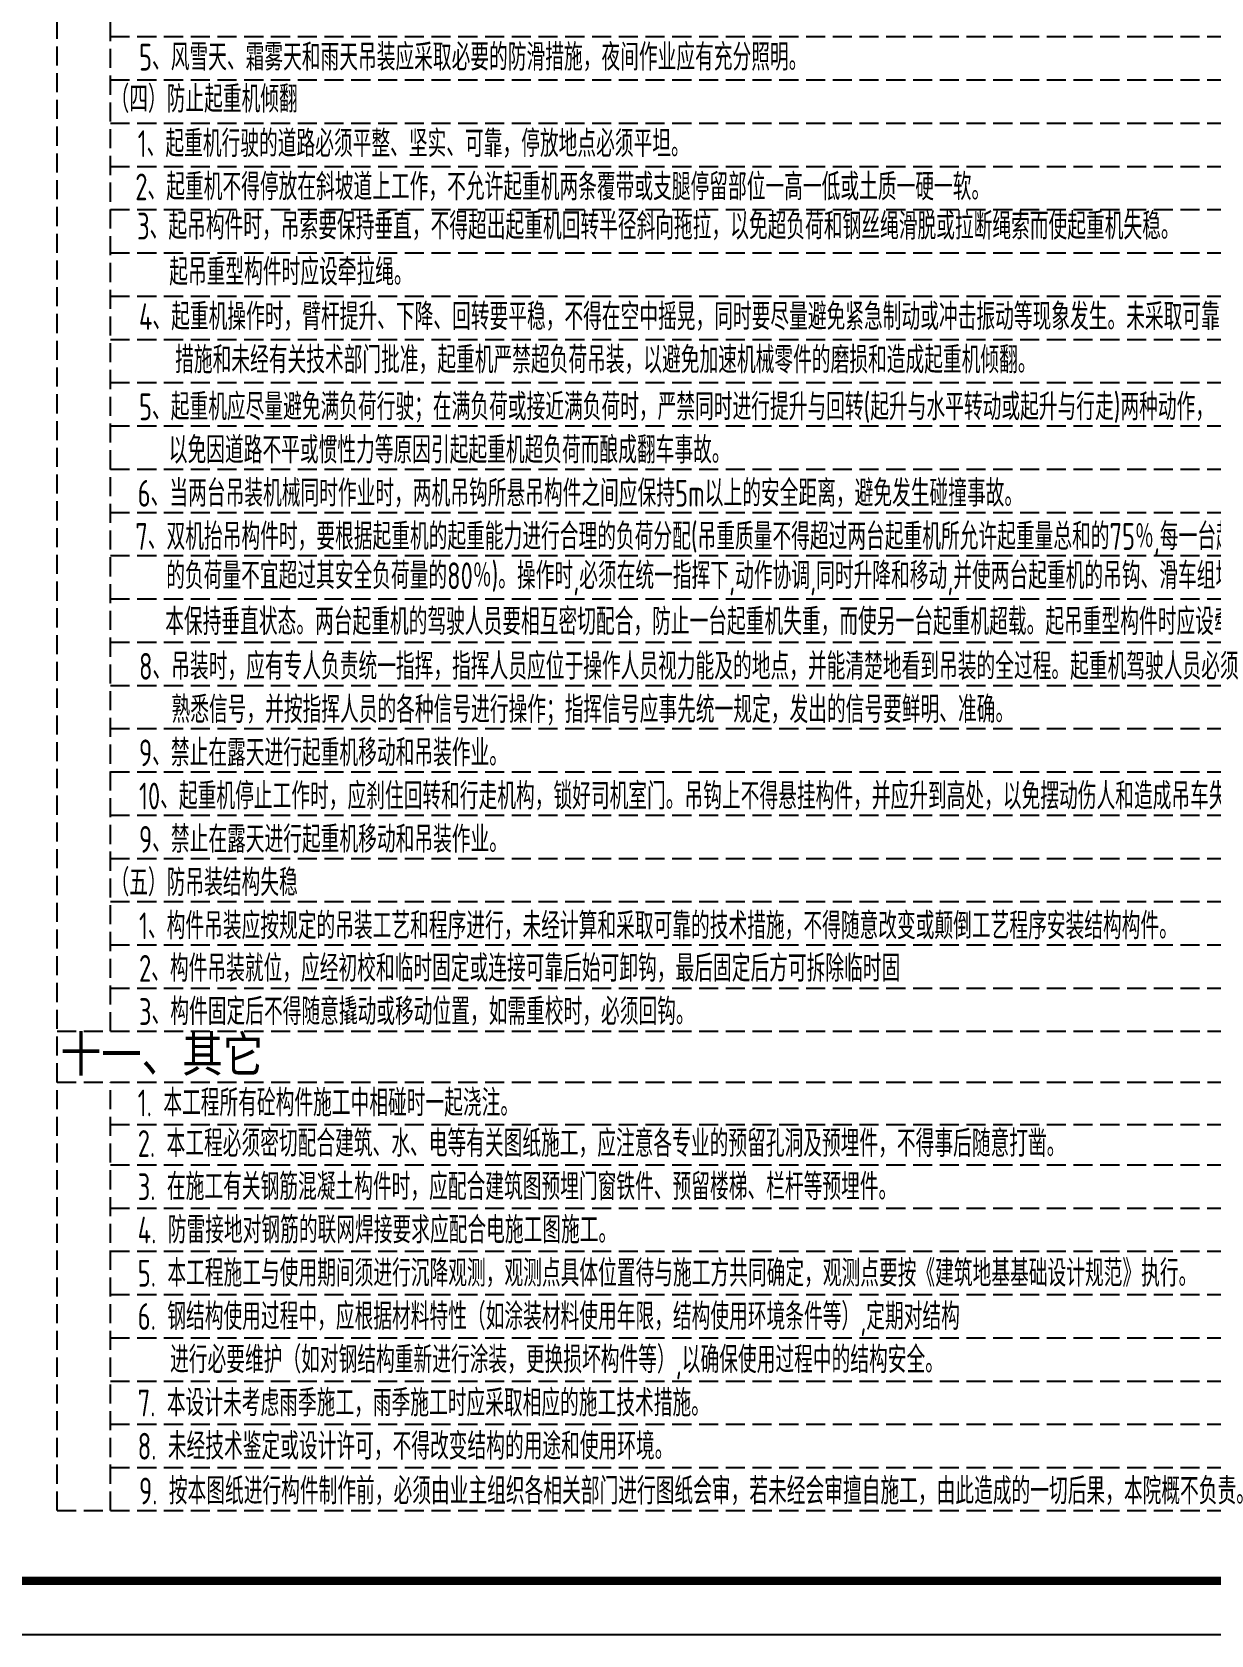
# Model space of a CAD drawing. Extents: x -33967 to 1773478, y -1022458 to -784650.
# Drawn here: x 96438 to 111862, y -967891 to -946927 of the extents above; entities that cross this region are included whole.
import ezdxf

# ---------------------------------------------------------------- set-up
doc = ezdxf.new("R2010")
doc.units = 0
doc.header["$LTSCALE"] = 1000
doc.header["$MEASUREMENT"] = 0
doc.linetypes.add('DASH', pattern=[0.35, 0.25, -0.1])
for name, color, linetype in [('NUM', 7, 'Continuous'), ('PUB_TITLE', 4, 'Continuous'), ('TEXT', 7, 'Continuous'), ('填充', 251, 'Continuous')]:
    doc.layers.add(name, color=color, linetype=linetype)
doc.styles.add('TSSD_Norm', font='tssdeng.shx', dxfattribs={"bigfont": 'hztxt.shx'})

msp = doc.modelspace()

# ---------------------------------------------------------------- linework, layer by layer
at = {"layer": 'PUB_TITLE'}
msp.add_lwpolyline([(60295.4, -925891.4), (119760, -925891.4), (119760, -967891.4), (60295.4, -967891.4)], close=True, dxfattribs=at)
at = {"layer": 'PUB_TITLE', "const_width": 106.1}
msp.add_lwpolyline([(62063.1, -967184.3), (62063.1, -926598.5), (119052.9, -926598.5), (119052.9, -967184.3)], close=True, dxfattribs=at)
at = {"layer": '填充', "linetype": 'DASH'}
for p, q in [((96764.8, -966264.2), (96764.8, -929792.2)), ((97464.3, -959996.7), (97464.3, -936188.2)), ((97464.3, -946986.6), (113018.1, -946986.6)), ((97464.3, -947552.3), (113018.1, -947552.3)), ((97464.3, -948117.9), (113018.1, -948117.9)), ((97464.3, -948683.6), (113018.1, -948683.6)), ((97464.3, -949249.2), (113018.1, -949249.2)), ((97464.3, -949814.9), (113018.1, -949814.9)), ((97464.3, -950380.6), (113018.1, -950380.6)), ((97464.3, -950946.2), (113018.1, -950946.2)), ((97464.3, -951511.9), (113018.1, -951511.9)), ((97464.3, -952077.5), (113018.1, -952077.5)), ((97464.3, -952643.2), (113018.1, -952643.2)), ((97464.3, -953208.8), (113018.1, -953208.8)), ((97464.3, -953774.5), (113018.1, -953774.5)), ((97464.3, -954340.1), (113018.1, -954340.1)), ((97464.3, -954905.8), (113018.1, -954905.8)), ((97464.3, -955471.5), (113018.1, -955471.5)), ((97464.3, -956037.1), (113018.1, -956037.1)), ((97464.3, -956602.8), (113018.1, -956602.8)), ((97464.3, -957168.4), (113018.1, -957168.4)), ((97464.3, -957734.1), (113018.1, -957734.1)), ((97464.3, -958299.7), (113018.1, -958299.7)), ((97464.3, -958865.4), (113018.1, -958865.4)), ((97464.3, -959431.1), (113018.1, -959431.1)), ((96764.8, -959996.7), (113018.1, -959996.7)), ((96764.8, -960661.3), (113018.1, -960661.3)), ((97464.3, -966264.2), (97464.3, -960661.3)), ((97464.3, -961214.4), (113018.1, -961214.4)), ((97464.3, -961742.3), (113018.1, -961742.3)), ((97464.3, -961742.3), (113018.1, -961742.3)), ((97464.3, -962307.9), (113018.1, -962307.9)), ((97464.3, -962873.6), (113018.1, -962873.6)), ((97464.3, -963439.2), (113018.1, -963439.2)), ((97464.3, -964004.9), (113018.1, -964004.9)), ((97464.3, -964570.5), (113018.1, -964570.5)), ((97464.3, -965136.2), (113018.1, -965136.2)), ((97464.3, -965701.8), (113018.1, -965701.8)), ((96764.8, -966264.2), (113018.1, -966264.2)), ((97464.3, -966264.2), (113018.1, -966264.2))]:
    msp.add_line(p, q, dxfattribs=at)

# ---------------------------------------------------------------- texts
at = {"layer": 'NUM', "style": 'TSSD_Norm', "width": 0.7}
for s, p in [('5、风雪天、霜雾天和雨天吊装应采取必要的防滑措施，夜间作业应有充分照明。', (97837.6, -947431.1)), ('（四）防止起重机倾翻', (97464.3, -947979.7)), ('1、起重机行驶的道路必须平整、坚实、可靠，停放地点必须平坦。', (97820.8, -948562.1)), ('2、起重机不得停放在斜坡道上工作，不允许起重机两条覆带或支腿停留部位一高一低或土质一硬一软。', (97789, -949127.1)), ('3、起吊构件时，吊索要保持垂直，不得超出起重机回转半径斜向拖拉，以免超负荷和钢丝绳滑脱或拉断绳索而使起重机失稳。', (97812.7, -949640.6)), ('起吊重型构件时应设牵拉绳。', (98233, -950241)), ('4、起重机操作时，臂杆提升、下降、回转要平稳，不得在空中摇晃，同时要尽量避免紧急制动或冲击振动等现象发生。未采取可靠的技术', (97837.6, -950825.1)), ('措施和未经有关技术部门批准，起重机严禁超负荷吊装，以避免加速机械零件的磨损和造成起重机倾翻。', (98310.3, -951390.7)), ('5、起重机应尽量避免满负荷行驶；在满负荷或接近满负荷时，严禁同时进行提升与回转(起升与水平转动或起升与行走)两种动作，', (97837.6, -952004.1)), ('以免因道路不平或惯性力等原因引起起重机超负荷而酿成翻车事故。', (98227.2, -952569.7)), ('6、当两台吊装机械同时作业时，两机吊钩所悬吊构件之间应保持5m以上的安全距离，避免发生碰撞事故。', (97820.8, -953135)), ('7、双机抬吊构件时，要根据起重机的起重能力进行合理的负荷分配(吊重质量不得超过两台起重机所允许起重量总和的75％,每一台起重机', (97789, -953700.1)), ('的负荷量不宜超过其安全负荷量的80％)。操作时,必须在统一指挥下,动作协调,同时升降和移动,并使两台起重机的吊钩、滑车组均应基', (98193.7, -954213.5)), ('本保持垂直状态。两台起重机的驾驶人员要相互密切配合，防止一台起重机失重，而使另一台起重机超载。起吊重型构件时应设牵拉绳。', (98180.3, -954813.9)), ('8、吊装时，应有专人负责统一指挥，指挥人员应位于操作人员视力能及的地点，并能清楚地看到吊装的全过程。起重机驾驶人员必须', (97837.6, -955398)), ('熟悉信号，并按指挥人员的各种信号进行操作；指挥信号应事先统一规定，发出的信号要鲜明、准确。', (98262.6, -955963.7)), ('9、禁止在露天进行起重机移动和吊装作业。', (97837.6, -956529.3)), ('10、起重机停止工作时，应刹住回转和行走机构，锁好司机室门。吊钩上不得悬挂构件，并应升到高处，以免摆动伤人和造成吊车失稳。', (97837.6, -957095)), ('9、禁止在露天进行起重机移动和吊装作业。', (97837.6, -957660.7)), ('（五）防吊装结构失稳', (97464.3, -958226.3)), ('1、构件吊装应按规定的吊装工艺和程序进行，未经计算和采取可靠的技术措施，不得随意改变或颠倒工艺程序安装结构构件。', (97837.6, -958792)), ('2、构件吊装就位，应经初校和临时固定或连接可靠后始可卸钩，最后固定后方可拆除临时固', (97837.6, -959348.1)), ('3、构件固定后不得随意撬动或移动位置，如需重校时，必须回钩。', (97837.6, -959913.8)), ('1. 本工程所有砼构件施工中相碰时一起浇注。', (97820.8, -961108.4)), ('2. 本工程必须密切配合建筑、水、电等有关图纸施工，应注意各专业的预留孔洞及预埋件，不得事后随意打凿。', (97820.8, -961638.8)), ('3. 在施工有关钢筋混凝土构件时，应配合建筑图预埋门窗铁件、预留楼梯、栏杆等预埋件。', (97820.8, -962204.5)), ('4. 防雷接地对钢筋的联网焊接要求应配合电施工图施工。', (97820.8, -962770.1)), ('5. 本工程施工与使用期间须进行沉降观测，观测点具体位置待与施工方共同确定，观测点要按《建筑地基基础设计规范》执行。', (97820.8, -963335.8)), ('6. 钢结构使用过程中，应根据材料特性（如涂装材料使用年限，结构使用环境条件等）,定期对结构', (97820.8, -963901.5)), ('进行必要维护（如对钢结构重新进行涂装，更换损坏构件等）,以确保使用过程中的结构安全。', (98243.8, -964467.1)), ('7. 本设计未考虑雨季施工，雨季施工时应采取相应的施工技术措施。', (97820.8, -965032.8)), ('8. 未经技术鉴定或设计许可，不得改变结构的用途和使用环境。', (97820.8, -965598.4)), ('9. 按本图纸进行构件制作前，必须由业主组织各相关部门进行图纸会审，若未经会审擅自施工，由此造成的一切后果，本院概不负责。', (97837.9, -966184.1))]:
    msp.add_text(s, height=350, dxfattribs=at).set_placement(p)
at = {"layer": 'TEXT', "color": 3, "style": 'TSSD_Norm'}
msp.add_text('十一、其它', height=530.3, dxfattribs=at).set_placement((96811.7, -960578.3))

doc.saveas('drawing.dxf')
